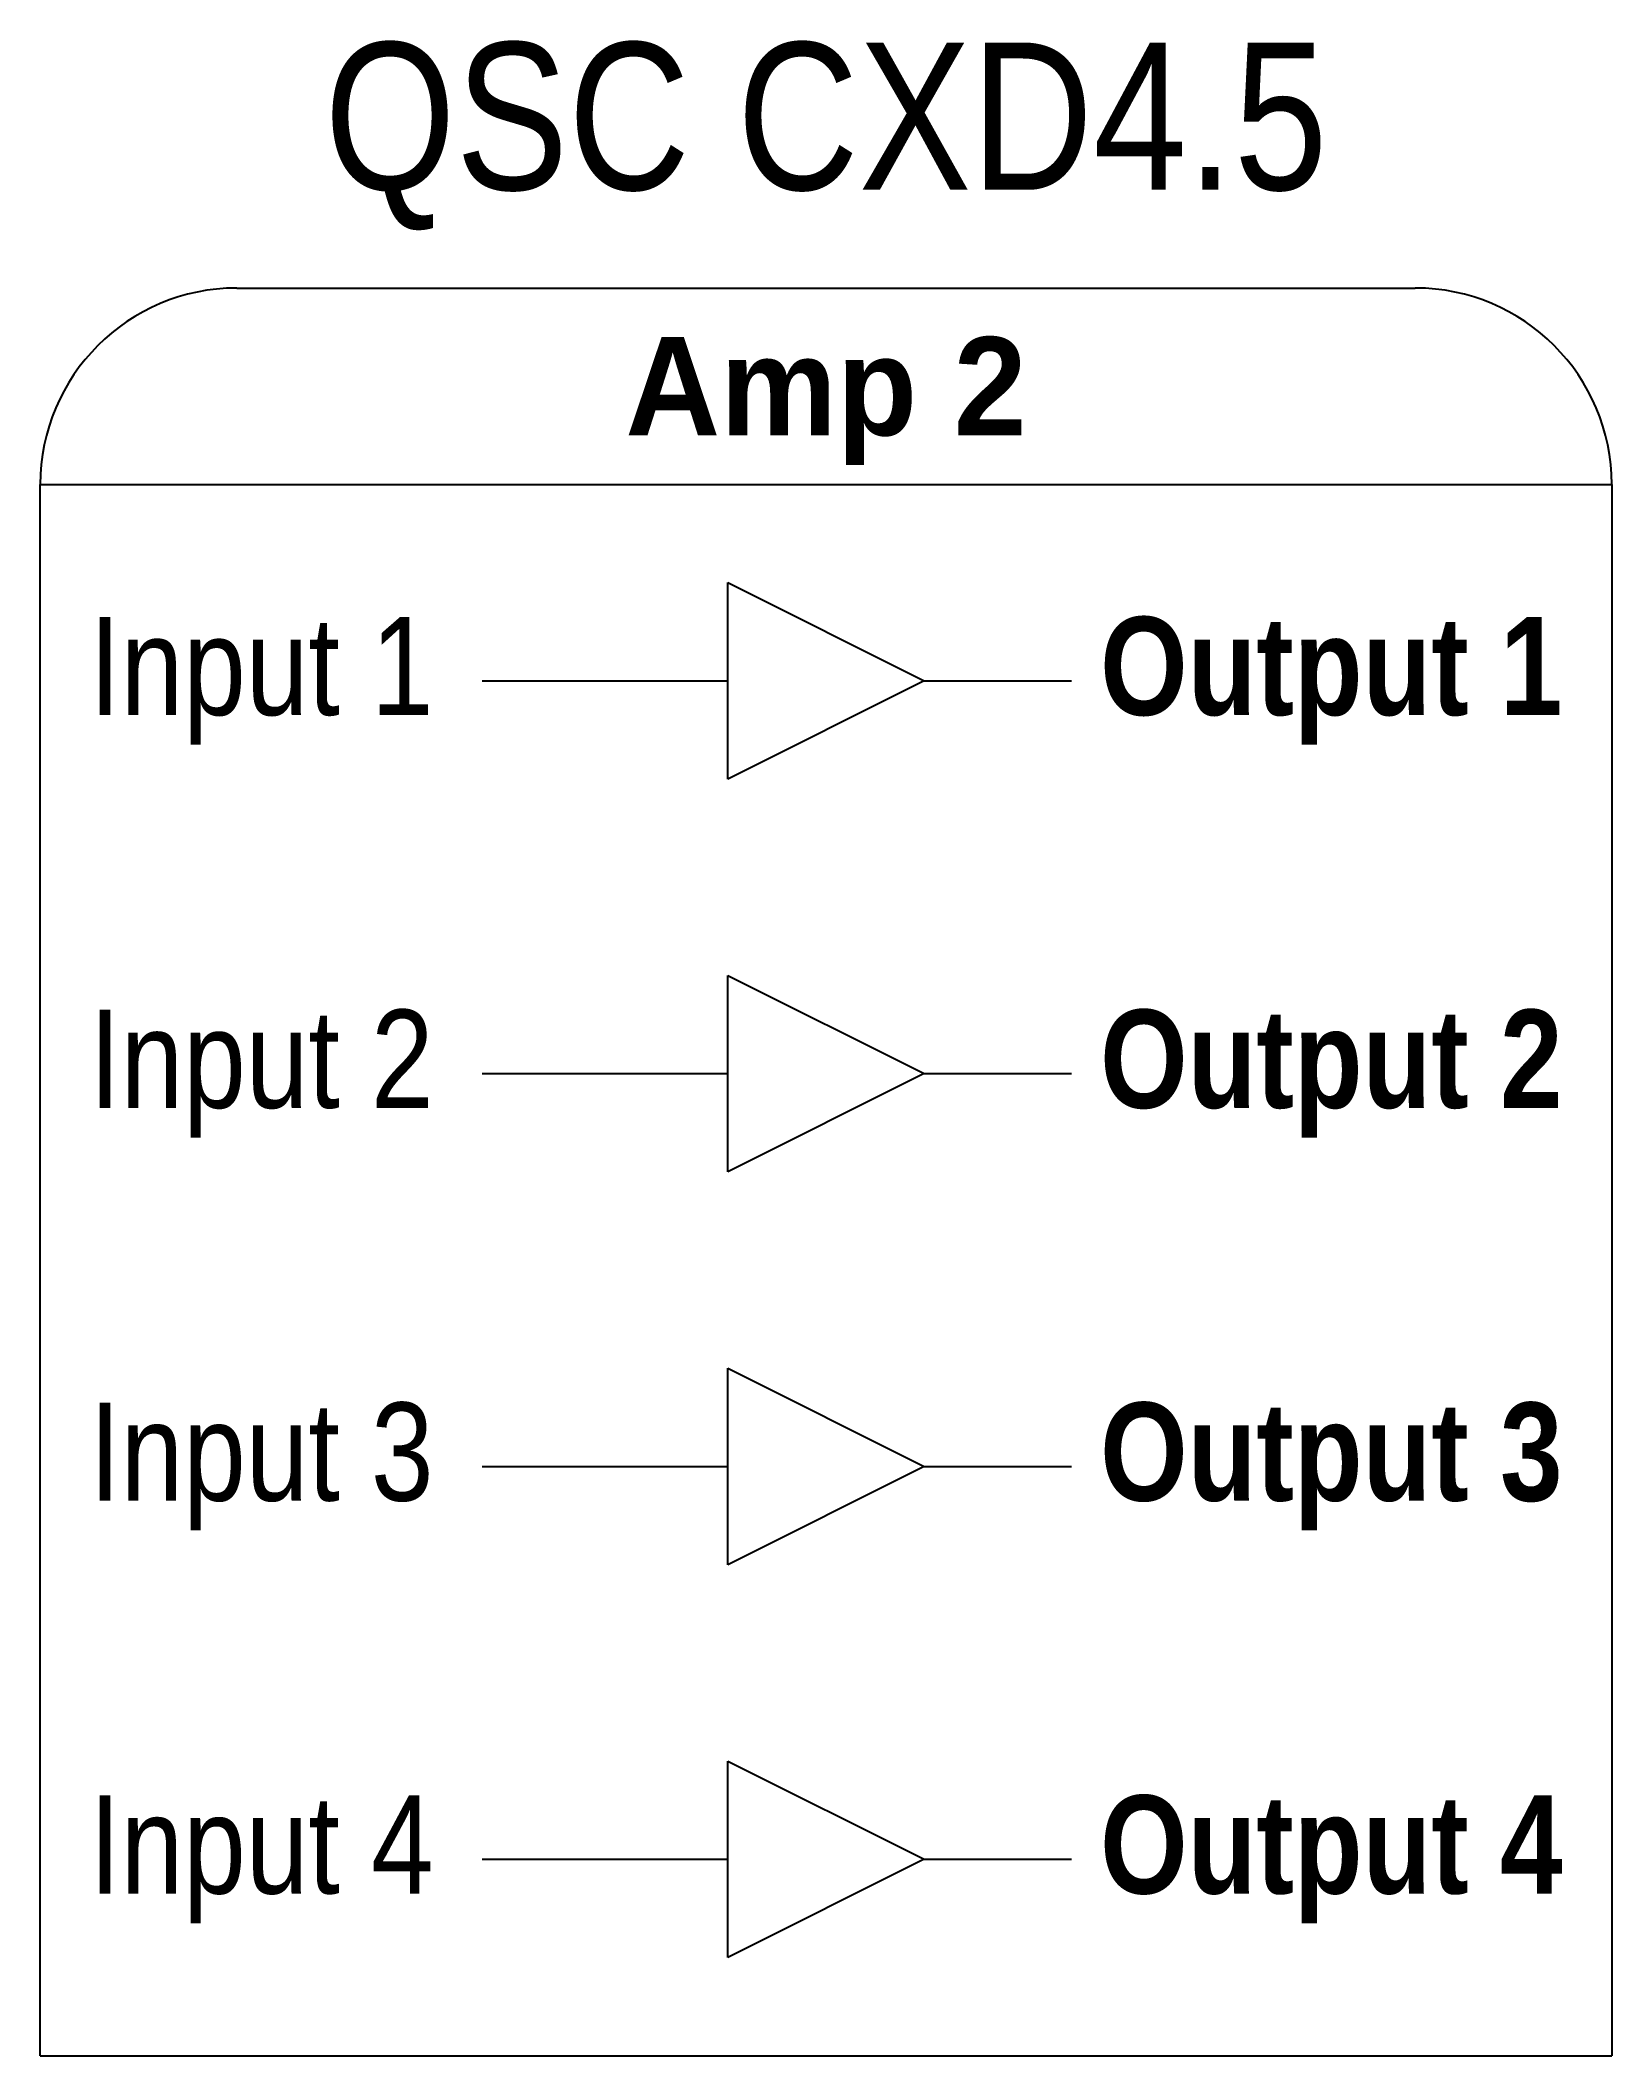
# Model space of a CAD drawing. Header units: inches. Extents: x 0 to 16, y 0 to 20.5.
import ezdxf
from ezdxf.enums import TextEntityAlignment as Align

# ---------------------------------------------------------------- set-up
doc = ezdxf.new("R2010")
doc.units = ezdxf.units.IN
doc.header["$MEASUREMENT"] = 0
doc.layers.get('0').update_dxf_attribs({"lineweight": 25, "true_color": 0xffffff})
doc.layers.add('Equipment', color=178, linetype='Continuous', lineweight=25, true_color=0x000000)
doc.layers.add('Text', color=178, linetype='Continuous', lineweight=25, true_color=0x000000)
doc.styles.add('textstyle0', font='')
doc.styles.add('textstyle1', font='')
doc.styles.add('textstyle10', font='')
doc.styles.add('textstyle11', font='')
doc.styles.add('textstyle2', font='')
doc.styles.add('textstyle3', font='')
doc.styles.add('textstyle4', font='')
doc.styles.add('textstyle5', font='')
doc.styles.add('textstyle6', font='')
doc.styles.add('textstyle7', font='')
doc.styles.add('textstyle8', font='')
doc.styles.add('textstyle9', font='')
doc.styles.get('textstyle0').set_extended_font_data('Ubuntu Condensed')
doc.styles.get('textstyle1').set_extended_font_data('Ubuntu Condensed')
doc.styles.get('textstyle10').set_extended_font_data('Ubuntu Condensed')
doc.styles.get('textstyle11').set_extended_font_data('Ubuntu', bold=True)
doc.styles.get('textstyle2').set_extended_font_data('Ubuntu Condensed')
doc.styles.get('textstyle3').set_extended_font_data('Ubuntu Condensed')
doc.styles.get('textstyle4').set_extended_font_data('Ubuntu Condensed')
doc.styles.get('textstyle5').set_extended_font_data('Ubuntu Condensed')
doc.styles.get('textstyle6').set_extended_font_data('Ubuntu Condensed')
doc.styles.get('textstyle7').set_extended_font_data('Ubuntu Condensed')
doc.styles.get('textstyle8').set_extended_font_data('Ubuntu', bold=True)
doc.styles.get('textstyle9').set_extended_font_data('Ubuntu Condensed')

# ---------------------------------------------------------------- blocks, each defined once
blk = doc.blocks.new('Amp_4Channel')
at = {"layer": 'Equipment'}
for p, q in [((2, 12), (14, 12)), ((0, -6), (0, 10)), ((0, 10), (16, 10)), ((16, 10), (16, -6)), ((7, 9), (9, 8)), ((7, 7), (7, 9)), ((4.5, 8), (7, 8)), ((9, 8), (7, 7)), ((9, 8), (10.5, 8)), ((7, 5), (9, 4)), ((7, 3), (7, 5)), ((4.5, 4), (7, 4)), ((9, 4), (7, 3)), ((9, 4), (10.5, 4)), ((7, 1), (9, 0)), ((7, -1), (7, 1)), ((4.5, 0), (7, 0)), ((9, 0), (7, -1)), ((9, 0), (10.5, 0)), ((7, -3), (9, -4)), ((7, -5), (7, -3)), ((4.5, -4), (7, -4)), ((9, -4), (7, -5)), ((9, -4), (10.5, -4)), ((0, -6), (16, -6))]:
    blk.add_line(p, q, dxfattribs=at)
for centre, start, end in [((2, 10), 90, 180), ((14, 10), 0, 90)]:
    blk.add_arc(centre, 2, start, end, dxfattribs=at)
at = {"layer": 'Text', "char_height": 1}
for s, insert, attachment_point, style in [('Input 1', (0.5, 8), 4, 'textstyle3'), ('\\fUbuntu Condensed|b1|i0|c0|p0;Output 1', (15.5, 8), 6, 'textstyle5'), ('Input 2', (0.5, 4), 4, 'textstyle4'), ('\\fUbuntu Condensed|b1|i0|c0|p0;Output 2', (15.5, 4), 6, 'textstyle6'), ('Input 3', (0.5, 0), 4, 'textstyle9'), ('\\fUbuntu Condensed|b1|i0|c0|p0;Output 3', (15.5, 0), 6, 'textstyle0'), ('Input 4', (0.5, -4), 4, 'textstyle1'), ('\\fUbuntu Condensed|b1|i0|c0|p0;Output 4', (15.5, -4), 6, 'textstyle2')]:
    blk.add_mtext(s, dxfattribs=dict(at, insert=insert, attachment_point=attachment_point, style=style))
at = {"layer": 'Text', "style": 'textstyle7'}
blk.add_attdef('Make/Model', text='', height=1.5, dxfattribs=at).set_placement((8, 13), align=Align.CENTER)
at = {"layer": 'Text', "style": 'textstyle8'}
blk.add_attdef('Amp #', text='', height=1, dxfattribs=at).set_placement((8, 11), align=Align.MIDDLE_CENTER)

msp = doc.modelspace()

# ---------------------------------------------------------------- block references
ref = msp.add_blockref('Amp_4Channel', (0, 6))
ref.add_attrib('Make/Model', 'QSC CXD4.5', dxfattribs={"layer": 'Text', "height": 1.5, "style": 'textstyle10'}).set_placement((8, 19), align=Align.CENTER)
ref.add_attrib('Amp #', 'Amp 2', dxfattribs={"layer": 'Text', "height": 1, "style": 'textstyle11'}).set_placement((8, 17), align=Align.MIDDLE_CENTER)

doc.saveas('drawing.dxf')
